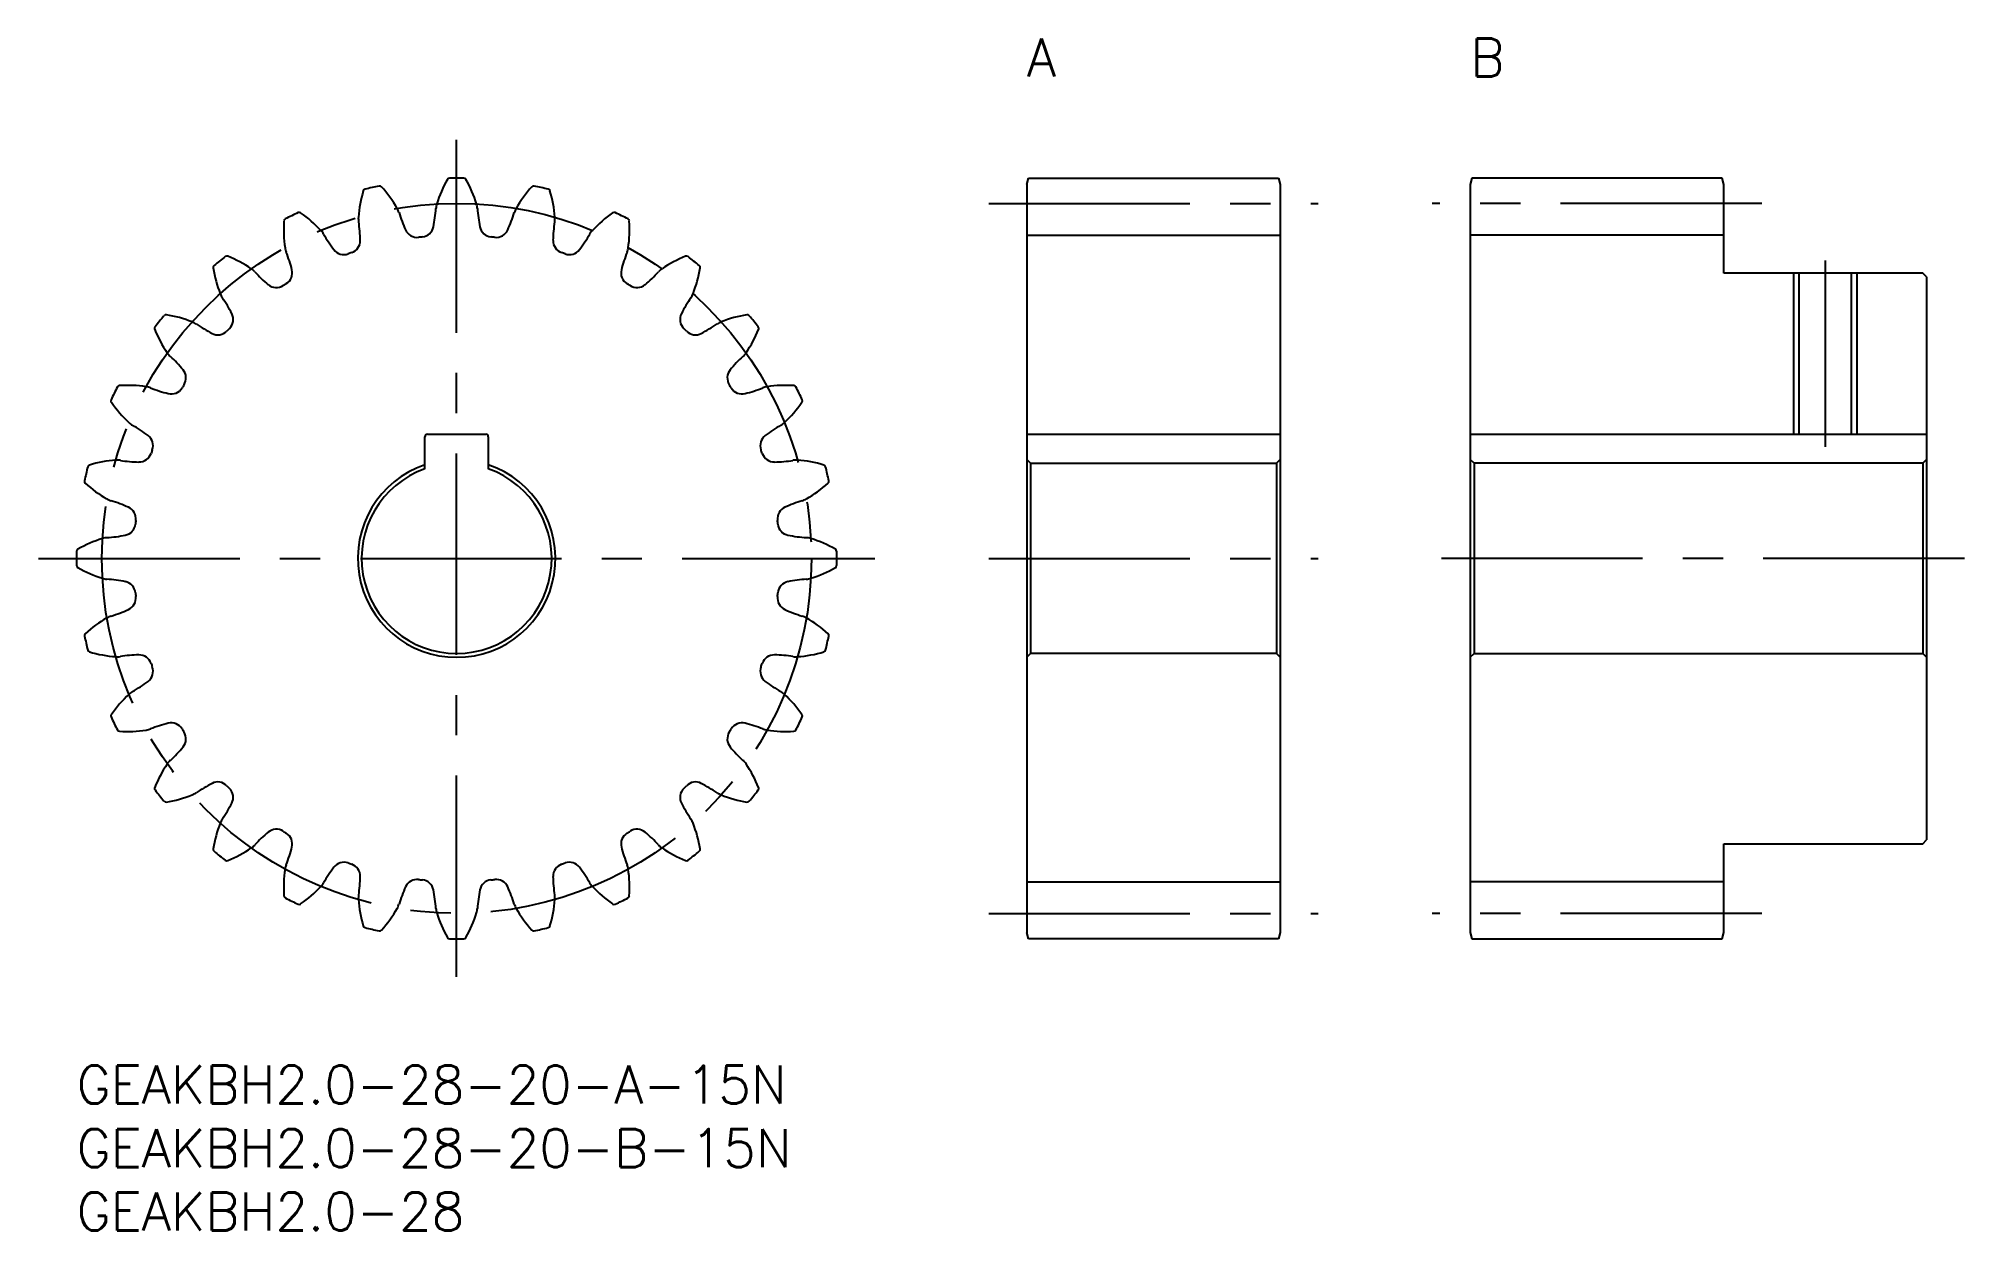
# Model space of a CAD drawing. Extents: x -3 to 149, y -13 to 81.
import ezdxf

# ---------------------------------------------------------------- set-up
doc = ezdxf.new("R2010")
doc.units = 0
doc.header["$LTSCALE"] = 0.5
doc.linetypes.add('CENTER', pattern=[50.8, 31.75, -6.35, 6.35, -6.35])
for name, color, linetype in [('MSM_CENTER', 1, 'CENTER'), ('MSM_CONTINUOUS', 7, 'CONTINUOUS'), ('MSM_NARROW', 5, 'CONTINUOUS'), ('MSM_PART_NUMBER', 7, 'CONTINUOUS')]:
    doc.layers.add(name, color=color, linetype=linetype)
doc.styles.get("Standard").update_dxf_attribs({"font": 'txt.shx', "height": 1, "bigfont": 'bigfont.shx'})

# ---------------------------------------------------------------- blocks, each defined once
blk = doc.blocks.new('*U3')
at = {"layer": 'MSM_PART_NUMBER'}
blk.add_text('GEAKBH2.0-28-20-B-15N', height=3, dxfattribs=at).set_placement((0, -8))
blk = doc.blocks.new('*U4')
at = {"layer": 'MSM_PART_NUMBER'}
blk.add_text('GEAKBH2.0-28-20-A-15N', height=3, dxfattribs=at).set_placement((0, -3))
blk = doc.blocks.new('*U5')
at = {"layer": 'MSM_PART_NUMBER'}
blk.add_text('GEAKBH2.0-28', height=3, dxfattribs=at).set_placement((0, -13))
blk = doc.blocks.new('*U6')
at = {"layer": 'MSM_PART_NUMBER'}
blk.add_text('B', height=3, dxfattribs=at).set_placement((110, 78))
blk = doc.blocks.new('*U7')
at = {"layer": 'MSM_PART_NUMBER'}
blk.add_text('A', height=3, dxfattribs=at).set_placement((75, 78))

msp = doc.modelspace()

# ---------------------------------------------------------------- linework, layer by layer
at = {"layer": 'MSM_CENTER'}
for p, q in [((30, 7), (30, 73)), ((72, 68), (98, 68)), ((133, 68), (107, 68)), ((138, 63.5), (138, 48.8)), ((-3, 40), (63, 40)), ((72, 40), (98, 40)), ((149, 40), (107, 40)), ((72, 12), (98, 12)), ((133, 12), (107, 12))]:
    msp.add_line(p, q, dxfattribs=at)
msp.add_circle((30, 40), 28, dxfattribs=at)
at = {"layer": 'MSM_CONTINUOUS'}
for p, q in [((75, 69.5), (75.13, 70)), ((75.13, 70), (94.87, 70)), ((94.87, 70), (95, 69.5)), ((110.13, 70), (110, 69.5)), ((129.87, 70), (110.13, 70)), ((130, 69.5), (129.87, 70)), ((75, 69.5), (75, 10.5)), ((95, 69.5), (95, 10.5)), ((110, 69.5), (110, 10.5)), ((130, 62.5), (130, 69.5)), ((75, 65.5), (95, 65.5)), ((130, 65.5), (110, 65.5)), ((145.7, 62.5), (130, 62.5)), ((135.93, 62.5), (135.93, 49.8)), ((140.07, 62.5), (140.07, 49.8)), ((146, 62.2), (145.7, 62.5)), ((146, 62.2), (146, 17.8)), ((27.5, 47.07), (27.5, 49.6)), ((27.7, 49.8), (32.3, 49.8)), ((32.5, 49.6), (32.5, 47.07)), ((75, 49.8), (95, 49.8)), ((110, 49.8), (146, 49.8)), ((75, 47.8), (75.3, 47.5)), ((75.3, 47.5), (75.3, 32.5)), ((75.3, 47.5), (94.7, 47.5)), ((94.7, 47.5), (95, 47.8)), ((94.7, 47.5), (94.7, 32.5)), ((110.3, 47.5), (110, 47.8)), ((110.3, 47.5), (110.3, 32.5)), ((145.7, 47.5), (110.3, 47.5)), ((146, 47.8), (145.7, 47.5)), ((145.7, 47.5), (145.7, 32.5)), ((75.3, 32.5), (75, 32.2)), ((94.7, 32.5), (75.3, 32.5)), ((95, 32.2), (94.7, 32.5)), ((110, 32.2), (110.3, 32.5)), ((110.3, 32.5), (145.7, 32.5)), ((145.7, 32.5), (146, 32.2)), ((130, 17.5), (145.7, 17.5)), ((130, 10.5), (130, 17.5)), ((145.7, 17.5), (146, 17.8)), ((75, 14.5), (95, 14.5)), ((130, 14.5), (110, 14.5)), ((75.13, 10), (75, 10.5)), ((94.87, 10), (75.13, 10)), ((95, 10.5), (94.87, 10)), ((110, 10.5), (110.13, 10)), ((110.13, 10), (129.87, 10)), ((129.87, 10), (130, 10.5))]:
    msp.add_line(p, q, dxfattribs=at)
for centre, radius, start, end in [((29.44, 69.79), 0.2, 91.082, 150.2353), ((30, 40), 30, 88.918, 91.082), ((30.56, 69.79), 0.2, 29.7647, 88.918), ((31.56, 66.27), 9.33, 163.0925, 176.0714), ((22.82, 68.92), 0.2, 103.9391, 163.0925), ((30, 40), 30, 101.7752, 103.9391), ((23.92, 69.17), 0.2, 42.6218, 101.7752), ((17.2, 62.99), 9.33, 29.6429, 42.6218), ((37.37, 65.26), 9.33, 150.2353, 163.2143), ((22.63, 65.26), 9.33, 16.7857, 29.7647), ((42.8, 62.99), 9.33, 137.3782, 150.3571), ((36.08, 69.17), 0.2, 78.2248, 137.3782), ((30, 40), 30, 76.0609, 78.2248), ((37.18, 68.92), 0.2, 16.9075, 76.0609), ((28.44, 66.27), 9.33, 3.9286, 16.9075), ((30, 40), 30, 114.6323, 116.7963), ((17.58, 67.09), 0.2, 55.4789, 114.6323), ((12.4, 59.56), 9.33, 42.5, 55.4789), ((23.88, 66.79), 1.64, 176.0714, 188.7956), ((23.88, 66.79), 1.64, 16.9187, 29.6429), ((36.17, 70.53), 11.2, 196.9187, 204.4034), ((17.19, 68.39), 11.2, 348.4537, 355.9385), ((30, 67.48), 1.64, 163.2143, 175.9385), ((30, 67.48), 1.64, 4.0615, 16.7857), ((42.81, 68.39), 11.2, 184.0615, 191.5463), ((23.83, 70.53), 11.2, 335.5966, 343.0813), ((36.12, 66.79), 1.64, 150.3571, 163.0813), ((36.12, 66.79), 1.64, 351.2044, 3.9286), ((47.6, 59.56), 9.33, 124.5211, 137.5), ((42.42, 67.09), 0.2, 65.3677, 124.5211), ((30, 40), 30, 63.2037, 65.3677), ((25.68, 65.95), 9.33, 175.9496, 188.9286), ((16.57, 66.6), 0.2, 116.7963, 175.9496), ((18.08, 64.76), 1.64, 29.7758, 42.5), ((29.22, 71.14), 11.2, 209.7758, 217.2606), ((11.2, 64.83), 11.2, 1.3109, 8.7956), ((26.88, 66.32), 1, 204.4034, 276.7615), ((27.19, 66.35), 1, 276.0957, 348.4537), ((32.81, 66.35), 1, 191.5463, 263.9043), ((33.12, 66.32), 1, 263.2385, 335.5966), ((48.8, 64.83), 11.2, 171.2044, 178.6891), ((30.78, 71.14), 11.2, 322.7394, 330.2242), ((41.92, 64.76), 1.64, 137.5, 150.2242), ((43.43, 66.6), 0.2, 4.0504, 63.2037), ((34.32, 65.95), 9.33, 351.0714, 4.0504), ((11.86, 63.65), 0.2, 68.3361, 127.4895), ((18.08, 64.76), 1.64, 188.9286, 201.6527), ((6.14, 60.02), 11.2, 14.168, 21.6528), ((21.1, 64.96), 1, 217.2606, 289.6186), ((30, 40), 25.5, 108.9528, 109.6186), ((21.39, 65.06), 1, 288.9528, 1.3109), ((30, 40), 25.5, 96.0957, 96.7615), ((30, 40), 25.5, 83.2385, 83.9043), ((38.61, 65.06), 1, 178.6891, 251.0472), ((30, 40), 25.5, 70.3814, 71.0472), ((38.9, 64.96), 1, 250.3814, 322.7394), ((53.86, 60.02), 11.2, 158.3472, 165.832), ((41.92, 64.76), 1.64, 338.3473, 351.0714), ((48.14, 63.65), 0.2, 52.5105, 111.6639), ((10.98, 62.94), 0.2, 129.6534, 188.8068), ((20.01, 64.34), 9.33, 188.8068, 201.7857), ((30, 40), 30, 127.4895, 129.6534), ((8.49, 55.16), 9.33, 55.3571, 68.3361), ((12.87, 61.49), 1.64, 42.633, 55.3572), ((22.31, 70.18), 11.2, 222.633, 230.1177), ((16.03, 62.52), 1, 301.81, 14.168), ((43.97, 62.52), 1, 165.832, 238.19), ((37.69, 70.18), 11.2, 309.8823, 317.367), ((47.13, 61.49), 1.64, 124.6428, 137.367), ((51.51, 55.16), 9.33, 111.6639, 124.6429), ((30, 40), 30, 50.3466, 52.5105), ((39.99, 64.34), 9.33, 338.2143, 351.1932), ((49.02, 62.94), 0.2, 351.1932, 50.3466), ((12.87, 61.49), 1.64, 201.7857, 214.5099), ((15.77, 62.36), 1, 230.1177, 302.4757), ((30, 40), 25.5, 121.81, 122.4757), ((30, 40), 25.5, 57.5243, 58.19), ((44.23, 62.36), 1, 237.5243, 309.8823), ((47.13, 61.49), 1.64, 325.4901, 338.2143), ((2.28, 54.21), 11.2, 27.0252, 34.5099), ((11.37, 58.85), 1, 314.6671, 27.0252), ((48.63, 58.85), 1, 152.9748, 225.3329), ((57.72, 54.21), 11.2, 145.4901, 152.9748), ((6.35, 58.14), 0.2, 142.5105, 201.6639), ((14.84, 61.51), 9.33, 201.6639, 214.6429), ((30, 40), 30, 140.3466, 142.5105), ((7.06, 59.02), 0.2, 81.1932, 140.3466), ((5.66, 49.99), 9.33, 68.2143, 81.1932), ((8.51, 57.13), 1.64, 55.4901, 68.2143), ((15.79, 67.72), 11.2, 235.4901, 242.9748), ((11.15, 58.63), 1, 242.9748, 315.3329), ((30, 40), 25.5, 134.6671, 135.3329), ((30, 40), 25.5, 44.6671, 45.3329), ((48.85, 58.63), 1, 224.6671, 297.0252), ((44.21, 67.72), 11.2, 297.0252, 304.5099), ((51.49, 57.13), 1.64, 111.7857, 124.5099), ((54.34, 49.99), 9.33, 98.8068, 111.7857), ((45.16, 61.51), 9.33, 325.3571, 338.3361), ((52.94, 59.02), 0.2, 39.6534, 98.8068), ((30, 40), 30, 37.4895, 39.6534), ((53.65, 58.14), 0.2, 338.3361, 37.4895), ((8.51, 57.13), 1.64, 214.6428, 227.367), ((-0.18, 47.69), 11.2, 39.8823, 47.367), ((7.64, 54.23), 1, 327.5243, 39.8823), ((52.36, 54.23), 1, 140.1177, 212.4757), ((60.18, 47.69), 11.2, 132.633, 140.1177), ((51.49, 57.13), 1.64, 312.633, 325.3572), ((30, 40), 30, 153.2037, 155.3677), ((3.4, 53.43), 0.2, 94.0504, 153.2037), ((4.05, 44.32), 9.33, 81.0714, 94.0504), ((5.24, 51.92), 1.64, 68.3473, 81.0714), ((9.98, 63.86), 11.2, 248.3472, 255.832), ((7.48, 53.97), 1, 255.832, 328.19), ((30, 40), 25.5, 147.5243, 148.19), ((30, 40), 25.5, 31.81, 32.4757), ((52.52, 53.97), 1, 211.81, 284.168), ((50.02, 63.86), 11.2, 284.168, 291.6528), ((54.76, 51.92), 1.64, 98.9286, 111.6527), ((55.95, 44.32), 9.33, 85.9496, 98.9286), ((56.6, 53.43), 0.2, 26.7963, 85.9496), ((30, 40), 30, 24.6323, 26.7963), ((2.91, 52.42), 0.2, 155.3677, 214.5211), ((10.44, 57.6), 9.33, 214.5211, 227.5), ((49.56, 57.6), 9.33, 312.5, 325.4789), ((57.09, 52.42), 0.2, 325.4789, 24.6323), ((5.24, 51.92), 1.64, 227.5, 240.2242), ((-1.14, 40.78), 11.2, 52.7394, 60.2242), ((61.14, 40.78), 11.2, 119.7758, 127.2606), ((54.76, 51.92), 1.64, 299.7758, 312.5), ((5.04, 48.9), 1, 340.3814, 52.7395), ((27.7, 49.6), 0.2, 90, 180), ((32.3, 49.6), 0.2, 0, 90), ((54.96, 48.9), 1, 127.2606, 199.6186), ((30, 40), 30, 166.0609, 168.2248), ((1.08, 47.18), 0.2, 106.9075, 166.0609), ((3.73, 38.44), 9.33, 93.9286, 106.9075), ((3.21, 46.12), 1.64, 81.2044, 93.9286), ((5.17, 58.8), 11.2, 261.2044, 268.6891), ((4.94, 48.61), 1, 268.6891, 341.0472), ((30, 40), 25.5, 160.3814, 161.0472), ((30, 40), 7.8, 108.6939, 71.3061), ((30, 40), 25.5, 18.9528, 19.6186), ((55.06, 48.61), 1, 198.9528, 271.3109), ((54.83, 58.8), 11.2, 271.3109, 278.7956), ((56.79, 46.12), 1.64, 86.0714, 98.7956), ((56.27, 38.44), 9.33, 73.0925, 86.0714), ((58.92, 47.18), 0.2, 13.9391, 73.0925), ((30, 40), 30, 11.7752, 13.9391), ((0.83, 46.08), 0.2, 168.2248, 227.3782), ((7.01, 52.8), 9.33, 227.3782, 240.3571), ((30, 40), 7.5, 109.4712, 70.5288), ((52.99, 52.8), 9.33, 299.6429, 312.6218), ((59.17, 46.08), 0.2, 312.6218, 11.7752), ((3.21, 46.12), 1.64, 240.3571, 253.0813), ((-0.53, 33.83), 11.2, 65.5966, 73.0813), ((60.53, 33.83), 11.2, 106.9187, 114.4034), ((56.79, 46.12), 1.64, 286.9187, 299.6429), ((3.65, 42.81), 1, 281.5463, 353.9043), ((3.68, 43.12), 1, 353.2385, 65.5966), ((30, 40), 25.5, 173.2385, 173.9043), ((56.32, 43.12), 1, 114.4034, 186.7615), ((30, 40), 25.5, 6.0957, 6.7615), ((56.35, 42.81), 1, 186.0957, 258.4537), ((4.74, 32.63), 9.33, 106.7857, 119.7647), ((2.52, 40), 1.64, 94.0615, 106.7857), ((1.61, 52.81), 11.2, 274.0615, 281.5463), ((58.39, 52.81), 11.2, 258.4537, 265.9385), ((57.48, 40), 1.64, 73.2143, 85.9385), ((55.26, 32.63), 9.33, 60.2353, 73.2143), ((30, 40), 30, 178.918, 181.082), ((0.21, 40.56), 0.2, 119.7647, 178.918), ((59.79, 40.56), 0.2, 1.082, 60.2353), ((30, 40), 30, 358.918, 1.082), ((0.21, 39.44), 0.2, 181.082, 240.2353), ((4.74, 47.37), 9.33, 240.2353, 253.2143), ((2.52, 40), 1.64, 253.2143, 265.9385), ((1.61, 27.19), 11.2, 78.4537, 85.9385), ((3.65, 37.19), 1, 6.0957, 78.4537), ((56.35, 37.19), 1, 101.5463, 173.9043), ((58.39, 27.19), 11.2, 94.0615, 101.5463), ((57.48, 40), 1.64, 274.0615, 286.7857), ((55.26, 47.37), 9.33, 286.7857, 299.7647), ((59.79, 39.44), 0.2, 299.7647, 358.918), ((3.68, 36.88), 1, 294.4034, 6.7615), ((30, 40), 25.5, 186.0957, 186.7615), ((30, 40), 25.5, 353.2385, 353.9043), ((56.32, 36.88), 1, 173.2385, 245.5966), ((7.01, 27.2), 9.33, 119.6429, 132.6218), ((3.21, 33.88), 1.64, 106.9187, 119.6429), ((-0.53, 46.17), 11.2, 286.9187, 294.4034), ((60.53, 46.17), 11.2, 245.5966, 253.0813), ((56.79, 33.88), 1.64, 60.3571, 73.0813), ((52.99, 27.2), 9.33, 47.3782, 60.3571), ((0.83, 33.92), 0.2, 132.6218, 191.7752), ((30, 40), 30, 191.7752, 193.9391), ((30, 40), 30, 346.0609, 348.2248), ((59.17, 33.92), 0.2, 348.2248, 47.3782), ((1.08, 32.82), 0.2, 193.9391, 253.0925), ((3.73, 41.56), 9.33, 253.0925, 266.0714), ((3.21, 33.88), 1.64, 266.0714, 278.7956), ((5.17, 21.2), 11.2, 91.3109, 98.7956), ((4.94, 31.39), 1, 18.9528, 91.3109), ((55.06, 31.39), 1, 88.6891, 161.0472), ((54.83, 21.2), 11.2, 81.2044, 88.6891), ((56.79, 33.88), 1.64, 261.2044, 273.9286), ((56.27, 41.56), 9.33, 273.9286, 286.9075), ((58.92, 32.82), 0.2, 286.9075, 346.0609), ((5.04, 31.1), 1, 307.2606, 19.6186), ((30, 40), 25.5, 198.9528, 199.6186), ((54.96, 31.1), 1, 160.3814, 232.7394), ((30, 40), 25.5, 340.3814, 341.0472), ((10.44, 22.4), 9.33, 132.5, 145.4789), ((5.24, 28.08), 1.64, 119.7758, 132.5), ((-1.14, 39.22), 11.2, 299.7758, 307.2606), ((61.14, 39.22), 11.2, 232.7394, 240.2242), ((54.76, 28.08), 1.64, 47.5, 60.2242), ((49.56, 22.4), 9.33, 34.5211, 47.5), ((2.91, 27.58), 0.2, 145.4789, 204.6323), ((30, 40), 30, 204.6323, 206.7963), ((30, 40), 30, 333.2037, 335.3677), ((57.09, 27.58), 0.2, 335.3677, 34.5211), ((3.4, 26.57), 0.2, 206.7963, 265.9496), ((4.05, 35.68), 9.33, 265.9496, 278.9286), ((5.24, 28.08), 1.64, 278.9286, 291.6527), ((9.98, 16.14), 11.2, 104.168, 111.6528), ((7.48, 26.03), 1, 31.81, 104.168), ((30, 40), 25.5, 211.81, 212.4757), ((7.64, 25.77), 1, 320.1177, 32.4757), ((52.36, 25.77), 1, 147.5243, 219.8823), ((30, 40), 25.5, 327.5243, 328.19), ((52.52, 26.03), 1, 75.832, 148.19), ((50.02, 16.14), 11.2, 68.3472, 75.832), ((54.76, 28.08), 1.64, 248.3473, 261.0714), ((55.95, 35.68), 9.33, 261.0714, 274.0504), ((56.6, 26.57), 0.2, 274.0504, 333.2037), ((-0.18, 32.31), 11.2, 312.633, 320.1177), ((60.18, 32.31), 11.2, 219.8823, 227.367), ((14.84, 18.49), 9.33, 145.3571, 158.3361), ((8.51, 22.87), 1.64, 132.633, 145.3572), ((51.49, 22.87), 1.64, 34.6428, 47.367), ((45.16, 18.49), 9.33, 21.6639, 34.6429), ((6.35, 21.86), 0.2, 158.3361, 217.4895), ((30, 40), 30, 217.4895, 219.6534), ((5.66, 30.01), 9.33, 278.8068, 291.7857), ((8.51, 22.87), 1.64, 291.7857, 304.5099), ((15.79, 12.28), 11.2, 117.0252, 124.5099), ((11.15, 21.37), 1, 44.6671, 117.0252), ((30, 40), 25.5, 224.6671, 225.3329), ((11.37, 21.15), 1, 332.9748, 45.3329), ((48.63, 21.15), 1, 134.6671, 207.0252), ((30, 40), 25.5, 314.6671, 315.3329), ((48.85, 21.37), 1, 62.9748, 135.3329), ((44.21, 12.28), 11.2, 55.4901, 62.9748), ((51.49, 22.87), 1.64, 235.4901, 248.2143), ((54.34, 30.01), 9.33, 248.2143, 261.1932), ((30, 40), 30, 320.3466, 322.5105), ((53.65, 21.86), 0.2, 322.5105, 21.6639), ((7.06, 20.98), 0.2, 219.6534, 278.8068), ((2.28, 25.79), 11.2, 325.4901, 332.9748), ((57.72, 25.79), 11.2, 207.0252, 214.5099), ((52.94, 20.98), 0.2, 261.1932, 320.3466), ((20.01, 15.66), 9.33, 158.2143, 171.1932), ((12.87, 18.51), 1.64, 145.4901, 158.2143), ((22.31, 9.82), 11.2, 129.8823, 137.367), ((15.77, 17.64), 1, 57.5243, 129.8823), ((30, 40), 25.5, 237.5243, 238.19), ((16.03, 17.48), 1, 345.832, 58.19), ((43.97, 17.48), 1, 121.81, 194.168), ((30, 40), 25.5, 301.81, 302.4757), ((44.23, 17.64), 1, 50.1177, 122.4757), ((37.69, 9.82), 11.2, 42.633, 50.1177), ((47.13, 18.51), 1.64, 21.7857, 34.5099), ((39.99, 15.66), 9.33, 8.8068, 21.7857), ((10.98, 17.06), 0.2, 171.1932, 230.3466), ((30, 40), 30, 230.3466, 232.5105), ((8.49, 24.84), 9.33, 291.6639, 304.6429), ((12.87, 18.51), 1.64, 304.6428, 317.367), ((6.14, 19.98), 11.2, 338.3472, 345.832), ((53.86, 19.98), 11.2, 194.168, 201.6528), ((47.13, 18.51), 1.64, 222.633, 235.3572), ((51.51, 24.84), 9.33, 235.3571, 248.3361), ((30, 40), 30, 307.4895, 309.6534), ((49.02, 17.06), 0.2, 309.6534, 8.8068), ((11.86, 16.35), 0.2, 232.5105, 291.6639), ((25.68, 14.05), 9.33, 171.0714, 184.0504), ((18.08, 15.24), 1.64, 158.3473, 171.0714), ((29.22, 8.86), 11.2, 142.7394, 150.2242), ((21.1, 15.04), 1, 70.3814, 142.7395), ((30, 40), 25.5, 250.3814, 251.0472), ((21.39, 14.94), 1, 358.6891, 71.0472), ((38.61, 14.94), 1, 108.9528, 181.3109), ((30, 40), 25.5, 288.9528, 289.6186), ((38.9, 15.04), 1, 37.2606, 109.6186), ((30.78, 8.86), 11.2, 29.7758, 37.2606), ((41.92, 15.24), 1.64, 8.9286, 21.6527), ((34.32, 14.05), 9.33, 355.9496, 8.9286), ((48.14, 16.35), 0.2, 248.3361, 307.4895), ((12.4, 20.44), 9.33, 304.5211, 317.5), ((18.08, 15.24), 1.64, 317.5, 330.2242), ((11.2, 15.17), 11.2, 351.2044, 358.6891), ((36.17, 9.47), 11.2, 155.5966, 163.0813), ((26.88, 13.68), 1, 83.2385, 155.5966), ((30, 40), 25.5, 263.2385, 263.9043), ((27.19, 13.65), 1, 11.5463, 83.9043), ((17.19, 11.61), 11.2, 4.0615, 11.5463), ((42.81, 11.61), 11.2, 168.4537, 175.9385), ((32.81, 13.65), 1, 96.0957, 168.4537), ((30, 40), 25.5, 276.0957, 276.7615), ((33.12, 13.68), 1, 24.4034, 96.7615), ((23.83, 9.47), 11.2, 16.9187, 24.4034), ((48.8, 15.17), 11.2, 181.3109, 188.7956), ((41.92, 15.24), 1.64, 209.7758, 222.5), ((47.6, 20.44), 9.33, 222.5, 235.4789), ((16.57, 13.4), 0.2, 184.0504, 243.2037), ((30, 40), 30, 243.2037, 245.3677), ((17.58, 12.91), 0.2, 245.3677, 304.5211), ((23.88, 13.21), 1.64, 171.2044, 183.9286), ((31.56, 13.73), 9.33, 183.9286, 196.9075), ((17.2, 17.01), 9.33, 317.3782, 330.3571), ((23.88, 13.21), 1.64, 330.3571, 343.0813), ((30, 12.52), 1.64, 184.0615, 196.7857), ((30, 12.52), 1.64, 343.2143, 355.9385), ((36.12, 13.21), 1.64, 196.9187, 209.6429), ((42.8, 17.01), 9.33, 209.6429, 222.6218), ((28.44, 13.73), 9.33, 343.0925, 356.0714), ((36.12, 13.21), 1.64, 356.0714, 8.7956), ((42.42, 12.91), 0.2, 235.4789, 294.6323), ((30, 40), 30, 294.6323, 296.7963), ((43.43, 13.4), 0.2, 296.7963, 355.9496), ((22.82, 11.08), 0.2, 196.9075, 256.0609), ((30, 40), 30, 256.0609, 258.2248), ((23.92, 10.83), 0.2, 258.2248, 317.3782), ((37.37, 14.74), 9.33, 196.7857, 209.7647), ((22.63, 14.74), 9.33, 330.2353, 343.2143), ((36.08, 10.83), 0.2, 222.6218, 281.7752), ((30, 40), 30, 281.7752, 283.9391), ((37.18, 11.08), 0.2, 283.9391, 343.0925), ((29.44, 10.21), 0.2, 209.7647, 268.918), ((30, 40), 30, 268.918, 271.082), ((30.56, 10.21), 0.2, 271.082, 330.2353)]:
    msp.add_arc(centre, radius, start, end, dxfattribs=at)
at = {"layer": 'MSM_NARROW'}
for p, q in [((135.5, 62.5), (135.5, 49.8)), ((140.5, 62.5), (140.5, 49.8))]:
    msp.add_line(p, q, dxfattribs=at)

# ---------------------------------------------------------------- block references
at = {"layer": 'MSM_CONTINUOUS'}
for name in ['*U7', '*U6', '*U4', '*U3', '*U5']:
    msp.add_blockref(name, (0, 0), dxfattribs=at)

doc.saveas('drawing.dxf')
